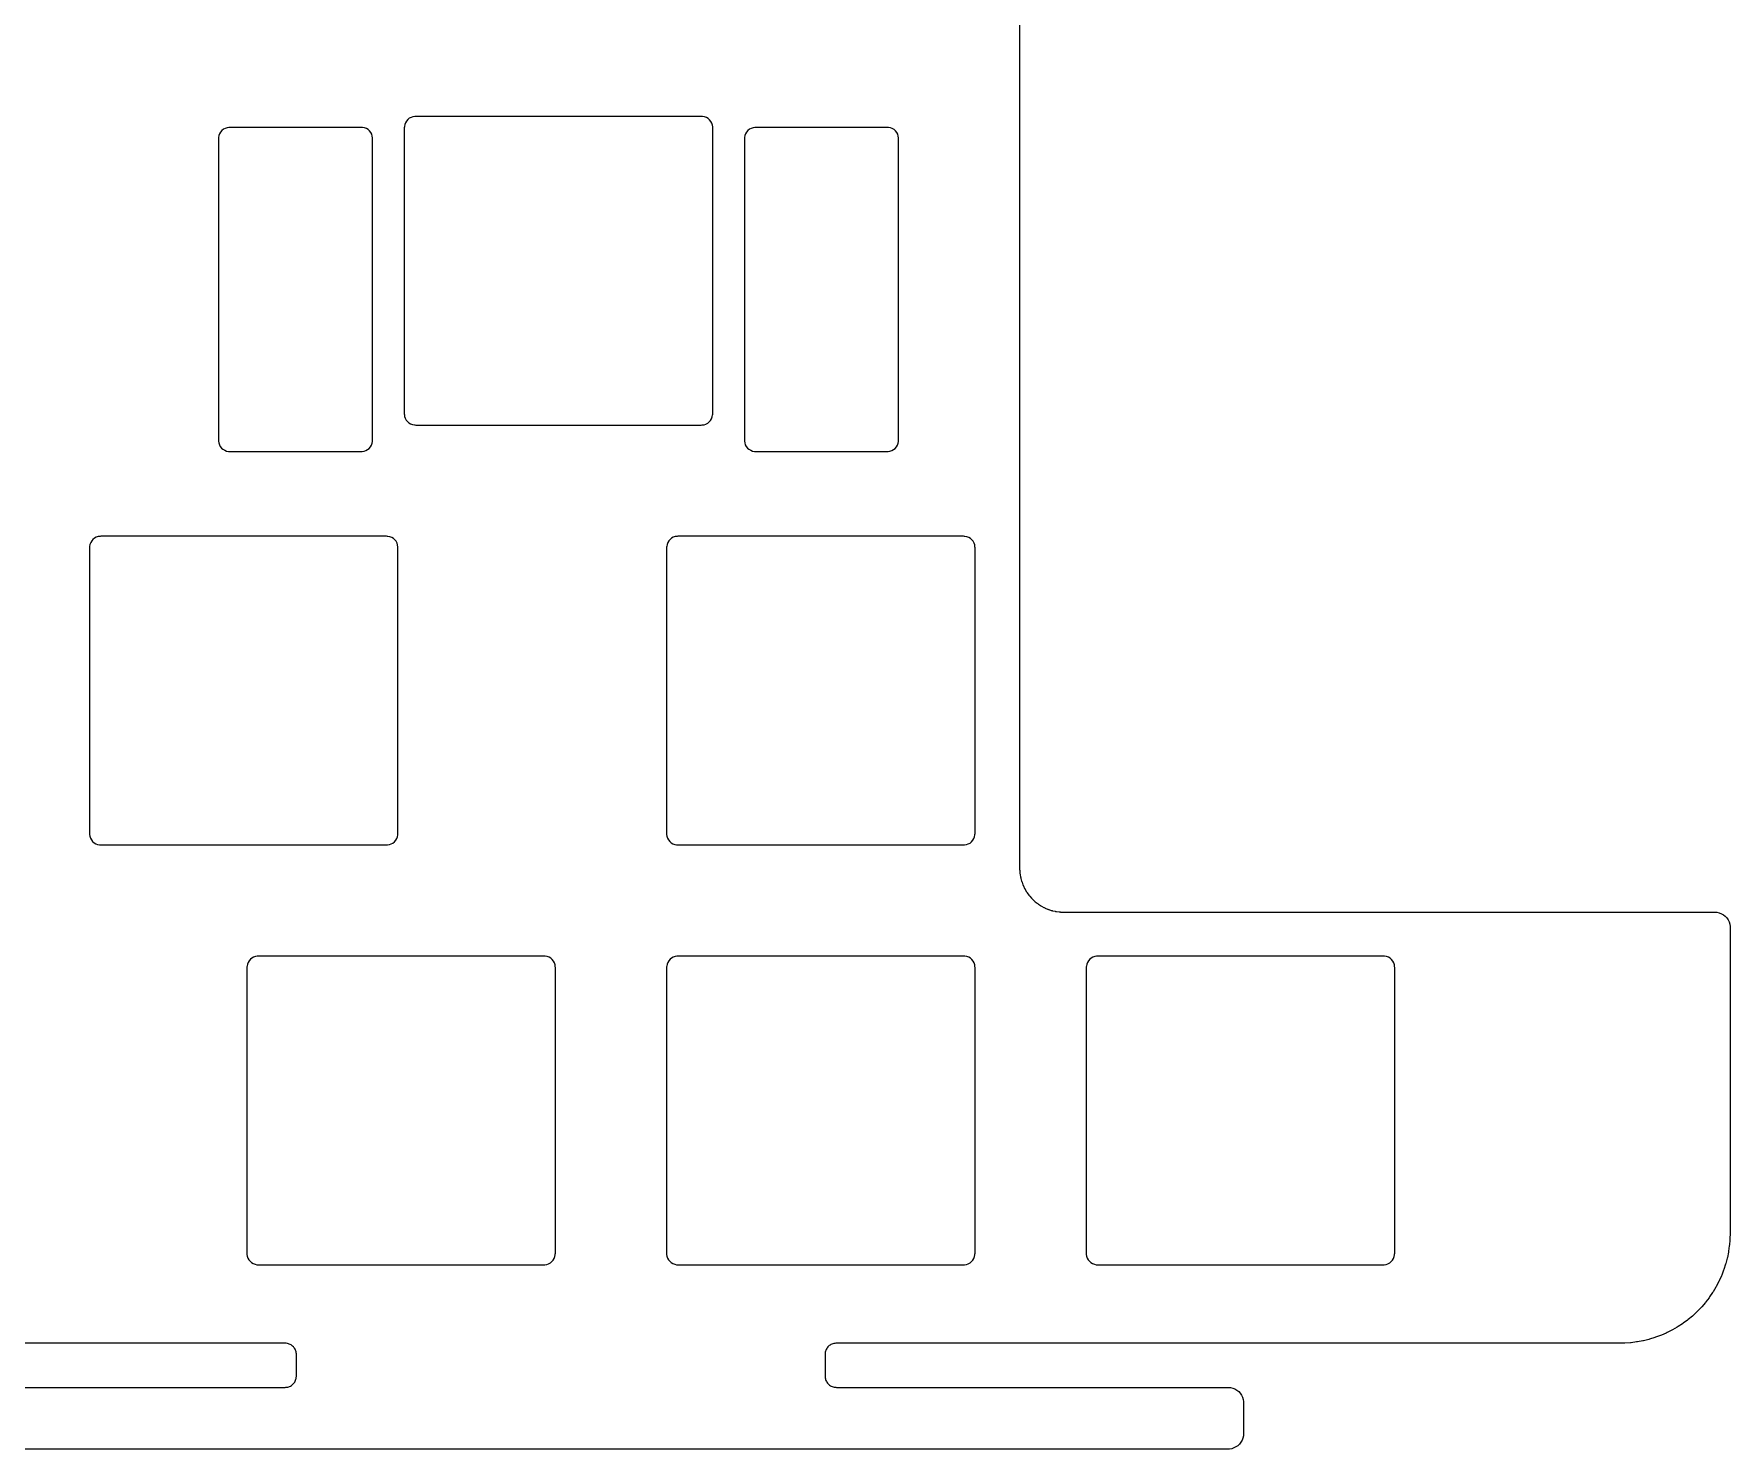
# Model space of a CAD drawing. Header units: millimetres. Extents: x 19 to 338, y -165 to -34.
# Drawn here: x 260.5 to 337.5, y -164.9 to -100.7 of the extents above; entities that cross this region are included whole.
import ezdxf

# ---------------------------------------------------------------- set-up
doc = ezdxf.new("R2010")
doc.units = ezdxf.units.MM
doc.layers.add('Edge.Cuts', color=254, linetype='CONTINUOUS', true_color=0xd0d2cd)

msp = doc.modelspace()

# ---------------------------------------------------------------- linework, layer by layer
at = {"layer": 'Edge.Cuts', "linetype": 'CONTINUOUS'}
for p, q in [((305.25, -59.518045), (305.25, -138.532441)), ((277.416358, -104.645753), (277.370384, -104.722704)), ((277.475334, -104.578246), (277.416358, -104.645753)), ((277.545415, -104.522356), (277.475334, -104.578246)), ((277.62435, -104.479877), (277.545415, -104.522356)), ((277.709602, -104.452175), (277.62435, -104.479877)), ((277.709712, -104.452149), (277.709602, -104.452175)), ((277.713615, -104.451259), (277.709712, -104.452149)), ((277.791149, -104.439878), (277.713615, -104.451259)), ((277.802216, -104.439132), (277.791149, -104.439878)), ((277.835843, -104.438), (277.802216, -104.439132)), ((290.796548, -104.438), (277.835843, -104.438)), ((290.841359, -104.440012), (290.796548, -104.438)), ((290.862174, -104.441885), (290.841359, -104.440012)), ((290.950373, -104.457889), (290.862174, -104.441885)), ((291.034297, -104.489385), (290.950373, -104.457889)), ((291.111248, -104.535359), (291.034297, -104.489385)), ((291.178754, -104.594335), (291.111248, -104.535359)), ((291.234645, -104.664417), (291.178754, -104.594335)), ((291.277123, -104.743352), (291.234645, -104.664417)), ((268.883012, -105.415644), (268.881, -105.460452)), ((268.881, -105.460452), (268.881, -119.121157)), ((268.884885, -105.394828), (268.883012, -105.415644)), ((268.900889, -105.306628), (268.884885, -105.394828)), ((268.932384, -105.222704), (268.900889, -105.306628)), ((268.978358, -105.145753), (268.932384, -105.222704)), ((269.037334, -105.078246), (268.978358, -105.145753)), ((269.107415, -105.022356), (269.037334, -105.078246)), ((269.18635, -104.979877), (269.107415, -105.022356)), ((269.271602, -104.952175), (269.18635, -104.979877)), ((269.271712, -104.952149), (269.271602, -104.952175)), ((269.275615, -104.951259), (269.271712, -104.952149)), ((269.353149, -104.939878), (269.275615, -104.951259)), ((269.364216, -104.939132), (269.353149, -104.939878)), ((269.397843, -104.938), (269.364216, -104.939132)), ((275.358548, -104.938), (269.397843, -104.938)), ((275.403359, -104.940012), (275.358548, -104.938)), ((275.424174, -104.941885), (275.403359, -104.940012)), ((275.512373, -104.957889), (275.424174, -104.941885)), ((275.596297, -104.989385), (275.512373, -104.957889)), ((275.673248, -105.035359), (275.596297, -104.989385)), ((275.740754, -105.094335), (275.673248, -105.035359)), ((275.796645, -105.164417), (275.740754, -105.094335)), ((275.839123, -105.243352), (275.796645, -105.164417)), ((275.866825, -105.328604), (275.839123, -105.243352)), ((275.86685, -105.328712), (275.866825, -105.328604)), ((275.86774, -105.332615), (275.86685, -105.328712)), ((275.879118, -105.410101), (275.86774, -105.332615)), ((275.879865, -105.421167), (275.879118, -105.410101)), ((275.881, -105.454842), (275.879865, -105.421167)), ((275.881, -119.115547), (275.881, -105.454842)), ((277.321012, -104.915644), (277.319, -104.960452)), ((277.319, -104.960452), (277.319, -117.921157)), ((277.322885, -104.894828), (277.321012, -104.915644)), ((277.338889, -104.806628), (277.322885, -104.894828)), ((277.370384, -104.722704), (277.338889, -104.806628)), ((291.304825, -104.828604), (291.277123, -104.743352)), ((291.30485, -104.828712), (291.304825, -104.828604)), ((291.30574, -104.832615), (291.30485, -104.828712)), ((291.317118, -104.910101), (291.30574, -104.832615)), ((291.317865, -104.921167), (291.317118, -104.910101)), ((291.319, -104.954842), (291.317865, -104.921167)), ((291.319, -117.915547), (291.319, -104.954842)), ((292.759012, -105.415644), (292.757, -105.460452)), ((292.757, -105.460452), (292.757, -119.121157)), ((292.760885, -105.394828), (292.759012, -105.415644)), ((292.776889, -105.306628), (292.760885, -105.394828)), ((292.808384, -105.222704), (292.776889, -105.306628)), ((292.854358, -105.145753), (292.808384, -105.222704)), ((292.913334, -105.078246), (292.854358, -105.145753)), ((292.983415, -105.022356), (292.913334, -105.078246)), ((293.06235, -104.979877), (292.983415, -105.022356)), ((293.147602, -104.952175), (293.06235, -104.979877)), ((293.147712, -104.952149), (293.147602, -104.952175)), ((293.151615, -104.951259), (293.147712, -104.952149)), ((293.229149, -104.939878), (293.151615, -104.951259)), ((293.240216, -104.939132), (293.229149, -104.939878)), ((293.273843, -104.938), (293.240216, -104.939132)), ((299.234548, -104.938), (293.273843, -104.938)), ((299.279359, -104.940012), (299.234548, -104.938)), ((299.300174, -104.941885), (299.279359, -104.940012)), ((299.388373, -104.957889), (299.300174, -104.941885)), ((299.472297, -104.989385), (299.388373, -104.957889)), ((299.549248, -105.035359), (299.472297, -104.989385)), ((299.616754, -105.094335), (299.549248, -105.035359)), ((299.672645, -105.164417), (299.616754, -105.094335)), ((299.715123, -105.243352), (299.672645, -105.164417)), ((299.742825, -105.328604), (299.715123, -105.243352)), ((299.74285, -105.328712), (299.742825, -105.328604)), ((299.74374, -105.332615), (299.74285, -105.328712)), ((299.755118, -105.410101), (299.74374, -105.332615)), ((299.755865, -105.421167), (299.755118, -105.410101)), ((299.757, -105.454842), (299.755865, -105.421167)), ((299.757, -119.115547), (299.757, -105.454842)), ((277.319, -117.921157), (277.320132, -117.954788)), ((277.320132, -117.954788), (277.320878, -117.965854)), ((277.320878, -117.965854), (277.332259, -118.043384)), ((277.332259, -118.043384), (277.333149, -118.047287)), ((277.333149, -118.047287), (277.333169, -118.047374)), ((277.333169, -118.047374), (277.360867, -118.132627)), ((277.360867, -118.132627), (277.403342, -118.211564)), ((277.403342, -118.211564), (277.45923, -118.281648)), ((277.45923, -118.281648), (277.526733, -118.340627)), ((277.526733, -118.340627), (277.603683, -118.386605)), ((277.603683, -118.386605), (277.687605, -118.418104)), ((277.687605, -118.418104), (277.775804, -118.434112)), ((277.775804, -118.434112), (277.79662, -118.435986)), ((277.79662, -118.435986), (277.841452, -118.438)), ((277.841452, -118.438), (290.802157, -118.438)), ((290.802157, -118.438), (290.835832, -118.436865)), ((290.835832, -118.436865), (290.846898, -118.436118)), ((290.846898, -118.436118), (290.924384, -118.42474)), ((290.924384, -118.42474), (290.928287, -118.42385)), ((290.928287, -118.42385), (290.928374, -118.42383)), ((290.928374, -118.42383), (291.013627, -118.396132)), ((291.013627, -118.396132), (291.092564, -118.353657)), ((291.092564, -118.353657), (291.162648, -118.297769)), ((291.162648, -118.297769), (291.221627, -118.230266)), ((291.221627, -118.230266), (291.267605, -118.153316)), ((291.267605, -118.153316), (291.299104, -118.069394)), ((291.299104, -118.069394), (291.315112, -117.981195)), ((291.315112, -117.981195), (291.316986, -117.960379)), ((291.316986, -117.960379), (291.319, -117.915547)), ((268.881, -119.121157), (268.882132, -119.154788)), ((268.882132, -119.154788), (268.882878, -119.165854)), ((268.882878, -119.165854), (268.894259, -119.243384)), ((268.894259, -119.243384), (268.895149, -119.247287)), ((268.895149, -119.247287), (268.895169, -119.247374)), ((268.895169, -119.247374), (268.922867, -119.332627)), ((268.922867, -119.332627), (268.965342, -119.411564)), ((275.829605, -119.353316), (275.861104, -119.269394)), ((275.861104, -119.269394), (275.877112, -119.181195)), ((275.877112, -119.181195), (275.878986, -119.160379)), ((275.878986, -119.160379), (275.881, -119.115547)), ((292.757, -119.121157), (292.758132, -119.154788)), ((292.758132, -119.154788), (292.758878, -119.165854)), ((292.758878, -119.165854), (292.770259, -119.243384)), ((292.770259, -119.243384), (292.771149, -119.247287)), ((292.771149, -119.247287), (292.771169, -119.247374)), ((292.771169, -119.247374), (292.798867, -119.332627)), ((292.798867, -119.332627), (292.841342, -119.411564)), ((299.705605, -119.353316), (299.737104, -119.269394)), ((299.737104, -119.269394), (299.753112, -119.181195)), ((299.753112, -119.181195), (299.754986, -119.160379)), ((299.754986, -119.160379), (299.757, -119.115547)), ((268.965342, -119.411564), (269.02123, -119.481648)), ((269.02123, -119.481648), (269.088733, -119.540627)), ((269.088733, -119.540627), (269.165683, -119.586605)), ((269.165683, -119.586605), (269.249605, -119.618104)), ((269.249605, -119.618104), (269.337804, -119.634112)), ((269.337804, -119.634112), (269.35862, -119.635986)), ((269.35862, -119.635986), (269.403452, -119.638)), ((269.403452, -119.638), (275.364157, -119.638)), ((275.364157, -119.638), (275.397832, -119.636865)), ((275.397832, -119.636865), (275.408898, -119.636118)), ((275.408898, -119.636118), (275.486384, -119.62474)), ((275.486384, -119.62474), (275.490287, -119.62385)), ((275.490287, -119.62385), (275.490374, -119.62383)), ((275.490374, -119.62383), (275.575627, -119.596132)), ((275.575627, -119.596132), (275.654564, -119.553657)), ((275.654564, -119.553657), (275.724648, -119.497769)), ((275.724648, -119.497769), (275.783627, -119.430266)), ((275.783627, -119.430266), (275.829605, -119.353316)), ((292.841342, -119.411564), (292.89723, -119.481648)), ((292.89723, -119.481648), (292.964733, -119.540627)), ((292.964733, -119.540627), (293.041683, -119.586605)), ((293.041683, -119.586605), (293.125605, -119.618104)), ((293.125605, -119.618104), (293.213804, -119.634112)), ((293.213804, -119.634112), (293.23462, -119.635986)), ((293.23462, -119.635986), (293.279452, -119.638)), ((293.279452, -119.638), (299.240157, -119.638)), ((299.240157, -119.638), (299.273832, -119.636865)), ((299.273832, -119.636865), (299.284898, -119.636118)), ((299.284898, -119.636118), (299.362384, -119.62474)), ((299.362384, -119.62474), (299.366287, -119.62385)), ((299.366287, -119.62385), (299.366374, -119.62383)), ((299.366374, -119.62383), (299.451627, -119.596132)), ((299.451627, -119.596132), (299.530564, -119.553657)), ((299.530564, -119.553657), (299.600648, -119.497769)), ((299.600648, -119.497769), (299.659627, -119.430266)), ((299.659627, -119.430266), (299.705605, -119.353316)), ((263.034885, -123.944828), (263.033012, -123.965644)), ((263.050889, -123.856628), (263.034885, -123.944828)), ((263.082384, -123.772704), (263.050889, -123.856628)), ((263.128358, -123.695753), (263.082384, -123.772704)), ((263.187334, -123.628246), (263.128358, -123.695753)), ((263.257415, -123.572356), (263.187334, -123.628246)), ((263.33635, -123.529877), (263.257415, -123.572356)), ((263.421602, -123.502175), (263.33635, -123.529877)), ((263.421712, -123.502149), (263.421602, -123.502175)), ((263.425615, -123.501259), (263.421712, -123.502149)), ((263.503149, -123.489878), (263.425615, -123.501259)), ((263.514216, -123.489132), (263.503149, -123.489878)), ((263.547843, -123.488), (263.514216, -123.489132)), ((276.508548, -123.488), (263.547843, -123.488)), ((276.553359, -123.490012), (276.508548, -123.488)), ((276.574174, -123.491885), (276.553359, -123.490012)), ((276.662373, -123.507889), (276.574174, -123.491885)), ((276.746297, -123.539385), (276.662373, -123.507889)), ((276.823248, -123.585359), (276.746297, -123.539385)), ((276.890754, -123.644335), (276.823248, -123.585359)), ((276.946645, -123.714417), (276.890754, -123.644335)), ((276.989123, -123.793352), (276.946645, -123.714417)), ((277.016825, -123.878604), (276.989123, -123.793352)), ((277.01685, -123.878712), (277.016825, -123.878604)), ((277.01774, -123.882615), (277.01685, -123.878712)), ((277.029118, -123.960101), (277.01774, -123.882615)), ((289.228885, -123.944828), (289.227012, -123.965644)), ((289.244889, -123.856628), (289.228885, -123.944828)), ((289.276384, -123.772704), (289.244889, -123.856628)), ((289.322358, -123.695753), (289.276384, -123.772704)), ((289.381334, -123.628246), (289.322358, -123.695753)), ((289.451415, -123.572356), (289.381334, -123.628246)), ((289.53035, -123.529877), (289.451415, -123.572356)), ((289.615602, -123.502175), (289.53035, -123.529877)), ((289.615712, -123.502149), (289.615602, -123.502175)), ((289.619615, -123.501259), (289.615712, -123.502149)), ((289.697149, -123.489878), (289.619615, -123.501259)), ((289.708216, -123.489132), (289.697149, -123.489878)), ((289.741843, -123.488), (289.708216, -123.489132)), ((302.702548, -123.488), (289.741843, -123.488)), ((302.747359, -123.490012), (302.702548, -123.488)), ((302.768174, -123.491885), (302.747359, -123.490012)), ((302.856373, -123.507889), (302.768174, -123.491885)), ((302.940297, -123.539385), (302.856373, -123.507889)), ((303.017248, -123.585359), (302.940297, -123.539385)), ((303.084754, -123.644335), (303.017248, -123.585359)), ((303.140645, -123.714417), (303.084754, -123.644335)), ((303.183123, -123.793352), (303.140645, -123.714417)), ((303.210825, -123.878604), (303.183123, -123.793352)), ((303.21085, -123.878712), (303.210825, -123.878604)), ((303.21174, -123.882615), (303.21085, -123.878712)), ((303.223118, -123.960101), (303.21174, -123.882615)), ((263.033012, -123.965644), (263.031, -124.010452)), ((263.031, -124.010452), (263.031, -136.971157)), ((277.029865, -123.971167), (277.029118, -123.960101)), ((277.031, -124.004842), (277.029865, -123.971167)), ((277.031, -136.965547), (277.031, -124.004842)), ((289.227012, -123.965644), (289.225, -124.010452)), ((289.225, -124.010452), (289.225, -136.971157)), ((303.223865, -123.971167), (303.223118, -123.960101)), ((303.225, -124.004842), (303.223865, -123.971167)), ((303.225, -136.965547), (303.225, -124.004842)), ((263.031, -136.971157), (263.032132, -137.004788)), ((263.032132, -137.004788), (263.032878, -137.015854)), ((263.032878, -137.015854), (263.044259, -137.093384)), ((277.011104, -137.119394), (277.027112, -137.031195)), ((277.027112, -137.031195), (277.028986, -137.010379)), ((277.028986, -137.010379), (277.031, -136.965547)), ((289.225, -136.971157), (289.226132, -137.004788)), ((289.226132, -137.004788), (289.226878, -137.015854)), ((289.226878, -137.015854), (289.238259, -137.093384)), ((303.205104, -137.119394), (303.221112, -137.031195)), ((303.221112, -137.031195), (303.222986, -137.010379)), ((303.222986, -137.010379), (303.225, -136.965547)), ((263.044259, -137.093384), (263.045149, -137.097287)), ((263.045149, -137.097287), (263.045169, -137.097374)), ((263.045169, -137.097374), (263.072867, -137.182627)), ((263.072867, -137.182627), (263.115342, -137.261564)), ((263.115342, -137.261564), (263.17123, -137.331648)), ((263.17123, -137.331648), (263.238733, -137.390627)), ((263.238733, -137.390627), (263.315683, -137.436605)), ((263.315683, -137.436605), (263.399605, -137.468104)), ((263.399605, -137.468104), (263.487804, -137.484112)), ((263.487804, -137.484112), (263.50862, -137.485986)), ((263.50862, -137.485986), (263.553452, -137.488)), ((263.553452, -137.488), (276.514157, -137.488)), ((276.514157, -137.488), (276.547832, -137.486865)), ((276.547832, -137.486865), (276.558898, -137.486118)), ((276.558898, -137.486118), (276.636384, -137.47474)), ((276.636384, -137.47474), (276.640287, -137.47385)), ((276.640287, -137.47385), (276.640374, -137.47383)), ((276.640374, -137.47383), (276.725627, -137.446132)), ((276.725627, -137.446132), (276.804564, -137.403657)), ((276.804564, -137.403657), (276.874648, -137.347769)), ((276.874648, -137.347769), (276.933627, -137.280266)), ((276.933627, -137.280266), (276.979605, -137.203316)), ((276.979605, -137.203316), (277.011104, -137.119394)), ((289.238259, -137.093384), (289.239149, -137.097287)), ((289.239149, -137.097287), (289.239169, -137.097374)), ((289.239169, -137.097374), (289.266867, -137.182627)), ((289.266867, -137.182627), (289.309342, -137.261564)), ((289.309342, -137.261564), (289.36523, -137.331648)), ((289.36523, -137.331648), (289.432733, -137.390627)), ((289.432733, -137.390627), (289.509683, -137.436605)), ((289.509683, -137.436605), (289.593605, -137.468104)), ((289.593605, -137.468104), (289.681804, -137.484112)), ((289.681804, -137.484112), (289.70262, -137.485986)), ((289.70262, -137.485986), (289.747452, -137.488)), ((289.747452, -137.488), (302.708157, -137.488)), ((302.708157, -137.488), (302.741832, -137.486865)), ((302.741832, -137.486865), (302.752898, -137.486118)), ((302.752898, -137.486118), (302.830384, -137.47474)), ((302.830384, -137.47474), (302.834287, -137.47385)), ((302.834287, -137.47385), (302.834374, -137.47383)), ((302.834374, -137.47383), (302.919627, -137.446132)), ((302.919627, -137.446132), (302.998564, -137.403657)), ((302.998564, -137.403657), (303.068648, -137.347769)), ((303.068648, -137.347769), (303.127627, -137.280266)), ((303.127627, -137.280266), (303.173605, -137.203316)), ((303.173605, -137.203316), (303.205104, -137.119394)), ((305.25, -138.532441), (305.250021, -138.536329)), ((305.250021, -138.536329), (305.250103, -138.543647)), ((305.250103, -138.543647), (305.250169, -138.54757)), ((305.250169, -138.54757), (305.251503, -138.606992)), ((305.251503, -138.606992), (305.251967, -138.618793)), ((305.251967, -138.618793), (305.253193, -138.640623)), ((305.253193, -138.640623), (305.254052, -138.652378)), ((305.254052, -138.652378), (305.265381, -138.778261)), ((305.265381, -138.778261), (305.267139, -138.793872)), ((305.267139, -138.793872), (305.271056, -138.822789)), ((305.271056, -138.822789), (305.27351, -138.838282)), ((305.27351, -138.838282), (305.294727, -138.955198)), ((305.294727, -138.955198), (305.297885, -138.970621)), ((305.297885, -138.970621), (305.304376, -138.999059)), ((305.304376, -138.999059), (305.308201, -139.014238)), ((305.308201, -139.014238), (305.33983, -139.128842)), ((305.33983, -139.128842), (305.34433, -139.143828)), ((305.34433, -139.143828), (305.353345, -139.171575)), ((305.353345, -139.171575), (305.358535, -139.186409)), ((305.358535, -139.186409), (305.400289, -139.29766)), ((305.400289, -139.29766), (305.406151, -139.312273)), ((305.406151, -139.312273), (305.417601, -139.339063)), ((305.417601, -139.339063), (305.424087, -139.353341)), ((305.424087, -139.353341), (305.475652, -139.460417)), ((305.475652, -139.460417), (305.482798, -139.474443)), ((305.482798, -139.474443), (305.496606, -139.500102)), ((305.496606, -139.500102), (305.504351, -139.513752)), ((305.504351, -139.513752), (305.565301, -139.615766)), ((305.565301, -139.615766), (305.573666, -139.629077)), ((305.573666, -139.629077), (305.589721, -139.653402)), ((305.589721, -139.653402), (305.598659, -139.666304)), ((305.598659, -139.666304), (305.668542, -139.762489)), ((305.668542, -139.762489), (305.678022, -139.77494)), ((305.678022, -139.77494), (305.696182, -139.797711)), ((305.696182, -139.797711), (305.706306, -139.809838)), ((305.706306, -139.809838), (305.784463, -139.899296)), ((305.784463, -139.899296), (305.795053, -139.910881)), ((305.795053, -139.910881), (305.815213, -139.931967)), ((305.815213, -139.931967), (305.826309, -139.943063)), ((305.826309, -139.943063), (305.912226, -140.025207)), ((305.912226, -140.025207), (305.923821, -140.035804)), ((305.923821, -140.035804), (305.945744, -140.054958)), ((305.945744, -140.054958), (305.957823, -140.065042)), ((305.957823, -140.065042), (306.050756, -140.139155)), ((306.050756, -140.139155), (306.063214, -140.14864)), ((306.063214, -140.14864), (306.086807, -140.165782)), ((306.086807, -140.165782), (306.099738, -140.174741)), ((306.099738, -140.174741), (306.198882, -140.240184)), ((306.198882, -140.240184), (306.212217, -140.248564)), ((306.212217, -140.248564), (306.237217, -140.2635)), ((306.237217, -140.2635), (306.250892, -140.27126)), ((306.250892, -140.27126), (306.355539, -140.327572)), ((306.355539, -140.327572), (306.369524, -140.334699)), ((306.369524, -140.334699), (306.395817, -140.347361)), ((306.395817, -140.347361), (306.410093, -140.353845)), ((306.410093, -140.353845), (306.519378, -140.400556)), ((306.519378, -140.400556), (306.533955, -140.406404)), ((306.533955, -140.406404), (306.561244, -140.416645)), ((306.561244, -140.416645), (306.576085, -140.421839)), ((306.576085, -140.421839), (306.689121, -140.458566)), ((306.689121, -140.458566), (306.70413, -140.463073)), ((306.70413, -140.463073), (306.732248, -140.470833)), ((306.732248, -140.470833), (306.747482, -140.474671)), ((306.747482, -140.474671), (306.863315, -140.501109)), ((306.863315, -140.501109), (306.878731, -140.504266)), ((306.878731, -140.504266), (306.907423, -140.509473)), ((306.907423, -140.509473), (306.922881, -140.511922)), ((306.922881, -140.511922), (307.04071, -140.527883)), ((307.04071, -140.527883), (307.05626, -140.529635)), ((307.05626, -140.529635), (307.08534, -140.532253)), ((307.08534, -140.532253), (307.100995, -140.533308)), ((307.100995, -140.533308), (307.234831, -140.539318)), ((307.234831, -140.539318), (307.242764, -140.539585)), ((307.242764, -140.539585), (307.257298, -140.539911)), ((307.257298, -140.539911), (307.265158, -140.54)), ((307.265158, -140.54), (336.8, -140.54)), ((336.8, -140.54), (336.90433, -140.547818)), ((336.90433, -140.547818), (337.006329, -140.571099)), ((337.006329, -140.571099), (337.103719, -140.609322)), ((337.103719, -140.609322), (337.194324, -140.661633)), ((337.194324, -140.661633), (337.276121, -140.726864)), ((337.276121, -140.726864), (337.347282, -140.803557)), ((337.347282, -140.803557), (337.406218, -140.89)), ((337.406218, -140.89), (337.451612, -140.984261)), ((337.451612, -140.984261), (337.48245, -141.084235)), ((337.48245, -141.084235), (337.498043, -141.187689)), ((337.498043, -141.187689), (337.5, -141.24)), ((337.5, -141.24), (337.5, -155.090067)), ((270.177012, -143.015644), (270.175, -143.060452)), ((270.175, -143.060452), (270.175, -156.021157)), ((270.178885, -142.994828), (270.177012, -143.015644)), ((270.194889, -142.906628), (270.178885, -142.994828)), ((270.226384, -142.822704), (270.194889, -142.906628)), ((270.272358, -142.745753), (270.226384, -142.822704)), ((270.331334, -142.678246), (270.272358, -142.745753)), ((270.401415, -142.622356), (270.331334, -142.678246)), ((270.48035, -142.579877), (270.401415, -142.622356)), ((270.565602, -142.552175), (270.48035, -142.579877)), ((270.565712, -142.552149), (270.565602, -142.552175)), ((270.569615, -142.551259), (270.565712, -142.552149)), ((270.647149, -142.539878), (270.569615, -142.551259)), ((270.658216, -142.539132), (270.647149, -142.539878)), ((270.691843, -142.538), (270.658216, -142.539132)), ((283.652548, -142.538), (270.691843, -142.538)), ((283.697359, -142.540012), (283.652548, -142.538)), ((283.718174, -142.541885), (283.697359, -142.540012)), ((283.806373, -142.557889), (283.718174, -142.541885)), ((283.890297, -142.589385), (283.806373, -142.557889)), ((283.967248, -142.635359), (283.890297, -142.589385)), ((284.034754, -142.694335), (283.967248, -142.635359)), ((284.090645, -142.764417), (284.034754, -142.694335)), ((284.133123, -142.843352), (284.090645, -142.764417)), ((284.160825, -142.928604), (284.133123, -142.843352)), ((284.16085, -142.928712), (284.160825, -142.928604)), ((284.16174, -142.932615), (284.16085, -142.928712)), ((284.173118, -143.010101), (284.16174, -142.932615)), ((284.173865, -143.021167), (284.173118, -143.010101)), ((284.175, -143.054842), (284.173865, -143.021167)), ((284.175, -156.015547), (284.175, -143.054842)), ((289.227012, -143.015644), (289.225, -143.060452)), ((289.225, -143.060452), (289.225, -156.021157)), ((289.228885, -142.994828), (289.227012, -143.015644)), ((289.244889, -142.906628), (289.228885, -142.994828)), ((289.276384, -142.822704), (289.244889, -142.906628)), ((289.322358, -142.745753), (289.276384, -142.822704)), ((289.381334, -142.678246), (289.322358, -142.745753)), ((289.451415, -142.622356), (289.381334, -142.678246)), ((289.53035, -142.579877), (289.451415, -142.622356)), ((289.615602, -142.552175), (289.53035, -142.579877)), ((289.615712, -142.552149), (289.615602, -142.552175)), ((289.619615, -142.551259), (289.615712, -142.552149)), ((289.697149, -142.539878), (289.619615, -142.551259)), ((289.708216, -142.539132), (289.697149, -142.539878)), ((289.741843, -142.538), (289.708216, -142.539132)), ((302.702548, -142.538), (289.741843, -142.538)), ((302.747359, -142.540012), (302.702548, -142.538)), ((302.768174, -142.541885), (302.747359, -142.540012)), ((302.856373, -142.557889), (302.768174, -142.541885)), ((302.940297, -142.589385), (302.856373, -142.557889)), ((303.017248, -142.635359), (302.940297, -142.589385)), ((303.084754, -142.694335), (303.017248, -142.635359)), ((303.140645, -142.764417), (303.084754, -142.694335)), ((303.183123, -142.843352), (303.140645, -142.764417)), ((303.210825, -142.928604), (303.183123, -142.843352)), ((303.21085, -142.928712), (303.210825, -142.928604)), ((303.21174, -142.932615), (303.21085, -142.928712)), ((303.223118, -143.010101), (303.21174, -142.932615)), ((303.223865, -143.021167), (303.223118, -143.010101)), ((303.225, -143.054842), (303.223865, -143.021167)), ((303.225, -156.015547), (303.225, -143.054842)), ((308.277012, -143.015644), (308.275, -143.060452)), ((308.275, -143.060452), (308.275, -156.021157)), ((308.278885, -142.994828), (308.277012, -143.015644)), ((308.294889, -142.906628), (308.278885, -142.994828)), ((308.326384, -142.822704), (308.294889, -142.906628)), ((308.372358, -142.745753), (308.326384, -142.822704)), ((308.431334, -142.678246), (308.372358, -142.745753)), ((308.501415, -142.622356), (308.431334, -142.678246)), ((308.58035, -142.579877), (308.501415, -142.622356)), ((308.665602, -142.552175), (308.58035, -142.579877)), ((308.665712, -142.552149), (308.665602, -142.552175)), ((308.669615, -142.551259), (308.665712, -142.552149)), ((308.747149, -142.539878), (308.669615, -142.551259)), ((308.758216, -142.539132), (308.747149, -142.539878)), ((308.791843, -142.538), (308.758216, -142.539132)), ((321.752548, -142.538), (308.791843, -142.538)), ((321.797359, -142.540012), (321.752548, -142.538)), ((321.818174, -142.541885), (321.797359, -142.540012)), ((321.906373, -142.557889), (321.818174, -142.541885)), ((321.990297, -142.589385), (321.906373, -142.557889)), ((322.067248, -142.635359), (321.990297, -142.589385)), ((322.134754, -142.694335), (322.067248, -142.635359)), ((322.190645, -142.764417), (322.134754, -142.694335)), ((322.233123, -142.843352), (322.190645, -142.764417)), ((322.260825, -142.928604), (322.233123, -142.843352)), ((322.26085, -142.928712), (322.260825, -142.928604)), ((322.26174, -142.932615), (322.26085, -142.928712)), ((322.273118, -143.010101), (322.26174, -142.932615)), ((322.273865, -143.021167), (322.273118, -143.010101)), ((322.275, -143.054842), (322.273865, -143.021167)), ((322.275, -156.015547), (322.275, -143.054842)), ((337.490309, -155.402639), (337.469672, -155.645096)), ((337.492551, -155.363083), (337.490309, -155.402639)), ((337.49972, -155.109878), (337.492551, -155.363083)), ((337.5, -155.090067), (337.49972, -155.109878)), ((270.175, -156.021157), (270.176132, -156.054788)), ((270.176132, -156.054788), (270.176878, -156.065854)), ((270.176878, -156.065854), (270.188259, -156.143384)), ((270.188259, -156.143384), (270.189149, -156.147287)), ((270.189149, -156.147287), (270.189169, -156.147374)), ((270.189169, -156.147374), (270.216867, -156.232627)), ((270.216867, -156.232627), (270.259342, -156.311564)), ((284.077627, -156.330266), (284.123605, -156.253316)), ((284.123605, -156.253316), (284.155104, -156.169394)), ((284.155104, -156.169394), (284.171112, -156.081195)), ((284.171112, -156.081195), (284.172986, -156.060379)), ((284.172986, -156.060379), (284.175, -156.015547)), ((289.225, -156.021157), (289.226132, -156.054788)), ((289.226132, -156.054788), (289.226878, -156.065854)), ((289.226878, -156.065854), (289.238259, -156.143384)), ((289.238259, -156.143384), (289.239149, -156.147287)), ((289.239149, -156.147287), (289.239169, -156.147374)), ((289.239169, -156.147374), (289.266867, -156.232627)), ((289.266867, -156.232627), (289.309342, -156.311564)), ((303.127627, -156.330266), (303.173605, -156.253316)), ((303.173605, -156.253316), (303.205104, -156.169394)), ((303.205104, -156.169394), (303.221112, -156.081195)), ((303.221112, -156.081195), (303.222986, -156.060379)), ((303.222986, -156.060379), (303.225, -156.015547)), ((308.275, -156.021157), (308.276132, -156.054788)), ((308.276132, -156.054788), (308.276878, -156.065854)), ((308.276878, -156.065854), (308.288259, -156.143384)), ((308.288259, -156.143384), (308.289149, -156.147287)), ((308.289149, -156.147287), (308.289169, -156.147374)), ((308.289169, -156.147374), (308.316867, -156.232627)), ((308.316867, -156.232627), (308.359342, -156.311564)), ((322.177627, -156.330266), (322.223605, -156.253316)), ((322.223605, -156.253316), (322.255104, -156.169394)), ((322.255104, -156.169394), (322.271112, -156.081195)), ((322.271112, -156.081195), (322.272986, -156.060379)), ((322.272986, -156.060379), (322.275, -156.015547)), ((337.367379, -156.24166), (337.306065, -156.477135)), ((337.376274, -156.203052), (337.367379, -156.24166)), ((337.424179, -155.964428), (337.376274, -156.203052)), ((337.430875, -155.925375), (337.424179, -155.964428)), ((337.465197, -155.684456), (337.430875, -155.925375)), ((337.469672, -155.645096), (337.465197, -155.684456)), ((270.259342, -156.311564), (270.31523, -156.381648)), ((270.31523, -156.381648), (270.382733, -156.440627)), ((270.382733, -156.440627), (270.459683, -156.486605)), ((270.459683, -156.486605), (270.543605, -156.518104)), ((270.543605, -156.518104), (270.631804, -156.534112)), ((270.631804, -156.534112), (270.65262, -156.535986)), ((270.65262, -156.535986), (270.697452, -156.538)), ((270.697452, -156.538), (283.658157, -156.538)), ((283.658157, -156.538), (283.691832, -156.536865)), ((283.691832, -156.536865), (283.702898, -156.536118)), ((283.702898, -156.536118), (283.780384, -156.52474)), ((283.780384, -156.52474), (283.784287, -156.52385)), ((283.784287, -156.52385), (283.784374, -156.52383)), ((283.784374, -156.52383), (283.869627, -156.496132)), ((283.869627, -156.496132), (283.948564, -156.453657)), ((283.948564, -156.453657), (284.018648, -156.397769)), ((284.018648, -156.397769), (284.077627, -156.330266)), ((289.309342, -156.311564), (289.36523, -156.381648)), ((289.36523, -156.381648), (289.432733, -156.440627)), ((289.432733, -156.440627), (289.509683, -156.486605)), ((289.509683, -156.486605), (289.593605, -156.518104)), ((289.593605, -156.518104), (289.681804, -156.534112)), ((289.681804, -156.534112), (289.70262, -156.535986)), ((289.70262, -156.535986), (289.747452, -156.538)), ((289.747452, -156.538), (302.708157, -156.538)), ((302.708157, -156.538), (302.741832, -156.536865)), ((302.741832, -156.536865), (302.752898, -156.536118)), ((302.752898, -156.536118), (302.830384, -156.52474)), ((302.830384, -156.52474), (302.834287, -156.52385)), ((302.834287, -156.52385), (302.834374, -156.52383)), ((302.834374, -156.52383), (302.919627, -156.496132)), ((302.919627, -156.496132), (302.998564, -156.453657)), ((302.998564, -156.453657), (303.068648, -156.397769)), ((303.068648, -156.397769), (303.127627, -156.330266)), ((308.359342, -156.311564), (308.41523, -156.381648)), ((308.41523, -156.381648), (308.482733, -156.440627)), ((308.482733, -156.440627), (308.559683, -156.486605)), ((308.559683, -156.486605), (308.643605, -156.518104)), ((308.643605, -156.518104), (308.731804, -156.534112)), ((308.731804, -156.534112), (308.75262, -156.535986)), ((308.75262, -156.535986), (308.797452, -156.538)), ((308.797452, -156.538), (321.758157, -156.538)), ((321.758157, -156.538), (321.791832, -156.536865)), ((321.791832, -156.536865), (321.802898, -156.536118)), ((321.802898, -156.536118), (321.880384, -156.52474)), ((321.880384, -156.52474), (321.884287, -156.52385)), ((321.884287, -156.52385), (321.884374, -156.52383)), ((321.884374, -156.52383), (321.969627, -156.496132)), ((321.969627, -156.496132), (322.048564, -156.453657)), ((322.048564, -156.453657), (322.118648, -156.397769)), ((322.118648, -156.397769), (322.177627, -156.330266)), ((337.104436, -157.047802), (337.004195, -157.269561)), ((337.119726, -157.011256), (337.104436, -157.047802)), ((337.207257, -156.784193), (337.119726, -157.011256)), ((337.220457, -156.746832), (337.207257, -156.784193)), ((337.295003, -156.51517), (337.220457, -156.746832)), ((337.306065, -156.477135), (337.295003, -156.51517)), ((336.709024, -157.797941), (336.57275, -157.999565)), ((336.730269, -157.764507), (336.709024, -157.797941)), ((336.854917, -157.555501), (336.730269, -157.764507)), ((336.874243, -157.520906), (336.854917, -157.555501)), ((336.986863, -157.305184), (336.874243, -157.520906)), ((337.004195, -157.269561), (336.986863, -157.305184)), ((336.192542, -158.470446), (336.024142, -158.646151)), ((336.219135, -158.441078), (336.192542, -158.470446)), ((336.377286, -158.256172), (336.219135, -158.441078)), ((336.402175, -158.225349), (336.377286, -158.256172)), ((336.549644, -158.03175), (336.402175, -158.225349)), ((336.57275, -157.999565), (336.549644, -158.03175)), ((335.104376, -159.367551), (334.893628, -159.489227)), ((335.138112, -159.346779), (335.104376, -159.367551)), ((335.341645, -159.213371), (335.138112, -159.346779)), ((335.374151, -159.190724), (335.341645, -159.213371)), ((335.5698, -159.046023), (335.374151, -159.190724)), ((335.600974, -159.021572), (335.5698, -159.046023)), ((335.788137, -158.866022), (335.600974, -159.021572)), ((335.81788, -158.839845), (335.788137, -158.866022)), ((335.995933, -158.673963), (335.81788, -158.839845)), ((336.024142, -158.646151), (335.995933, -158.673963)), ((271.908215, -160.1), (190.765708, -160.1)), ((271.93175, -160.100792), (271.908215, -160.1)), ((271.963353, -160.102922), (271.93175, -160.100792)), ((272.012651, -160.110353), (271.963353, -160.102922)), ((272.056249, -160.120304), (272.012651, -160.110353)), ((272.098591, -160.134765), (272.056249, -160.120304)), ((272.139716, -160.152342), (272.098591, -160.134765)), ((296.727438, -160.140009), (296.687152, -160.159409)), ((296.769562, -160.124914), (296.727438, -160.140009)), ((296.812674, -160.113015), (296.769562, -160.124914)), ((296.856804, -160.105687), (296.812674, -160.113015)), ((296.904353, -160.101408), (296.856804, -160.105687)), ((296.935708, -160.1), (296.904353, -160.101408)), ((332.492562, -160.1), (296.935708, -160.1)), ((332.507424, -160.099842), (332.492562, -160.1)), ((332.694886, -160.095861), (332.507424, -160.099842)), ((332.729512, -160.094267), (332.694886, -160.095861)), ((332.974693, -160.07689), (332.729512, -160.094267)), ((333.014114, -160.072973), (332.974693, -160.07689)), ((333.255513, -160.042062), (333.014114, -160.072973)), ((333.294657, -160.035919), (333.255513, -160.042062)), ((333.533939, -159.991395), (333.294657, -160.035919)), ((333.572667, -159.983048), (333.533939, -159.991395)), ((333.808968, -159.925078), (333.572667, -159.983048)), ((333.847162, -159.914554), (333.808968, -159.925078)), ((334.079877, -159.843286), (333.847162, -159.914554)), ((334.117418, -159.830616), (334.079877, -159.843286)), ((334.345691, -159.746309), (334.117418, -159.830616)), ((334.38245, -159.731539), (334.345691, -159.746309)), ((334.605592, -159.634452), (334.38245, -159.731539)), ((334.641459, -159.617624), (334.605592, -159.634452)), ((334.858769, -159.508059), (334.641459, -159.617624)), ((334.893628, -159.489227), (334.858769, -159.508059)), ((272.178794, -160.174131), (272.139716, -160.152342)), ((272.216117, -160.198768), (272.178794, -160.174131)), ((272.250675, -160.227183), (272.216117, -160.198768)), ((272.283001, -160.25809), (272.250675, -160.227183)), ((272.311932, -160.292222), (272.283001, -160.25809)), ((272.338217, -160.3284), (272.311932, -160.292222)), ((272.36059, -160.367152), (272.338217, -160.3284)), ((272.37999, -160.407438), (272.36059, -160.367152)), ((272.395085, -160.449562), (272.37999, -160.407438)), ((272.406984, -160.492674), (272.395085, -160.449562)), ((272.414312, -160.536804), (272.406984, -160.492674)), ((272.418591, -160.584353), (272.414312, -160.536804)), ((272.42, -160.615708), (272.418591, -160.584353)), ((272.42, -161.588215), (272.42, -160.615708)), ((296.420792, -160.588249), (296.42, -160.611784)), ((296.42, -160.611784), (296.42, -161.584291)), ((296.422922, -160.556646), (296.420792, -160.588249)), ((296.430353, -160.507348), (296.422922, -160.556646)), ((296.440304, -160.46375), (296.430353, -160.507348)), ((296.454765, -160.421408), (296.440304, -160.46375)), ((296.472342, -160.380283), (296.454765, -160.421408)), ((296.494131, -160.341205), (296.472342, -160.380283)), ((296.518768, -160.303882), (296.494131, -160.341205)), ((296.547183, -160.269324), (296.518768, -160.303882)), ((296.57809, -160.236998), (296.547183, -160.269324)), ((296.612222, -160.208067), (296.57809, -160.236998)), ((296.6484, -160.181782), (296.612222, -160.208067)), ((296.687152, -160.159409), (296.6484, -160.181782)), ((272.409646, -161.692651), (272.417077, -161.643353)), ((272.417077, -161.643353), (272.419207, -161.61175)), ((272.419207, -161.61175), (272.42, -161.588215)), ((296.42, -161.584291), (296.421408, -161.615646)), ((296.421408, -161.615646), (296.425687, -161.663195)), ((296.425687, -161.663195), (296.433015, -161.707325)), ((254.12, -162.1), (271.904292, -162.1)), ((271.904292, -162.1), (271.935646, -162.098591)), ((271.935646, -162.098591), (271.983195, -162.094312)), ((271.983195, -162.094312), (272.027325, -162.086984)), ((272.027325, -162.086984), (272.070437, -162.075085)), ((272.070437, -162.075085), (272.112561, -162.05999)), ((272.112561, -162.05999), (272.152847, -162.04059)), ((272.152847, -162.04059), (272.191599, -162.018217)), ((272.191599, -162.018217), (272.227777, -161.991932)), ((272.227777, -161.991932), (272.261909, -161.963001)), ((272.261909, -161.963001), (272.292816, -161.930675)), ((272.292816, -161.930675), (272.321231, -161.896117)), ((272.321231, -161.896117), (272.345868, -161.858794)), ((272.345868, -161.858794), (272.367657, -161.819716)), ((272.367657, -161.819716), (272.385234, -161.778591)), ((272.385234, -161.778591), (272.399695, -161.736249)), ((272.399695, -161.736249), (272.409646, -161.692651)), ((296.433015, -161.707325), (296.444914, -161.750437)), ((296.444914, -161.750437), (296.460009, -161.792561)), ((296.460009, -161.792561), (296.479409, -161.832847)), ((296.479409, -161.832847), (296.501782, -161.871599)), ((296.501782, -161.871599), (296.528067, -161.907777)), ((296.528067, -161.907777), (296.556998, -161.941909)), ((296.556998, -161.941909), (296.589324, -161.972816)), ((296.589324, -161.972816), (296.623882, -162.001231)), ((296.623882, -162.001231), (296.661205, -162.025868)), ((296.661205, -162.025868), (296.700283, -162.047657)), ((296.700283, -162.047657), (296.741408, -162.065234)), ((296.741408, -162.065234), (296.78375, -162.079695)), ((296.78375, -162.079695), (296.827348, -162.089646)), ((296.827348, -162.089646), (296.876646, -162.097077)), ((296.876646, -162.097077), (296.908249, -162.099207)), ((296.908249, -162.099207), (296.931785, -162.1)), ((296.931785, -162.1), (314.72, -162.1)), ((314.72, -162.1), (314.82433, -162.107818)), ((314.82433, -162.107818), (314.926329, -162.131099)), ((314.926329, -162.131099), (315.023719, -162.169322)), ((315.023719, -162.169322), (315.114324, -162.221633)), ((315.114324, -162.221633), (315.196121, -162.286864)), ((315.196121, -162.286864), (315.267282, -162.363557)), ((315.267282, -162.363557), (315.326218, -162.45)), ((315.326218, -162.45), (315.371612, -162.544261)), ((315.371612, -162.544261), (315.40245, -162.644235)), ((315.40245, -162.644235), (315.418043, -162.747689)), ((315.418043, -162.747689), (315.42, -162.8)), ((315.42, -162.8), (315.42, -164.2)), ((315.156443, -164.747282), (315.07, -164.806218)), ((315.233136, -164.676121), (315.156443, -164.747282)), ((315.298367, -164.594324), (315.233136, -164.676121)), ((315.350678, -164.503719), (315.298367, -164.594324)), ((315.388901, -164.406329), (315.350678, -164.503719)), ((315.412182, -164.30433), (315.388901, -164.406329)), ((315.42, -164.2), (315.412182, -164.30433)), ((314.72, -164.9), (254.12, -164.9)), ((314.772311, -164.898043), (314.72, -164.9)), ((314.875765, -164.88245), (314.772311, -164.898043)), ((314.975739, -164.851612), (314.875765, -164.88245)), ((315.07, -164.806218), (314.975739, -164.851612))]:
    msp.add_line(p, q, dxfattribs=at)

doc.saveas('drawing.dxf')
